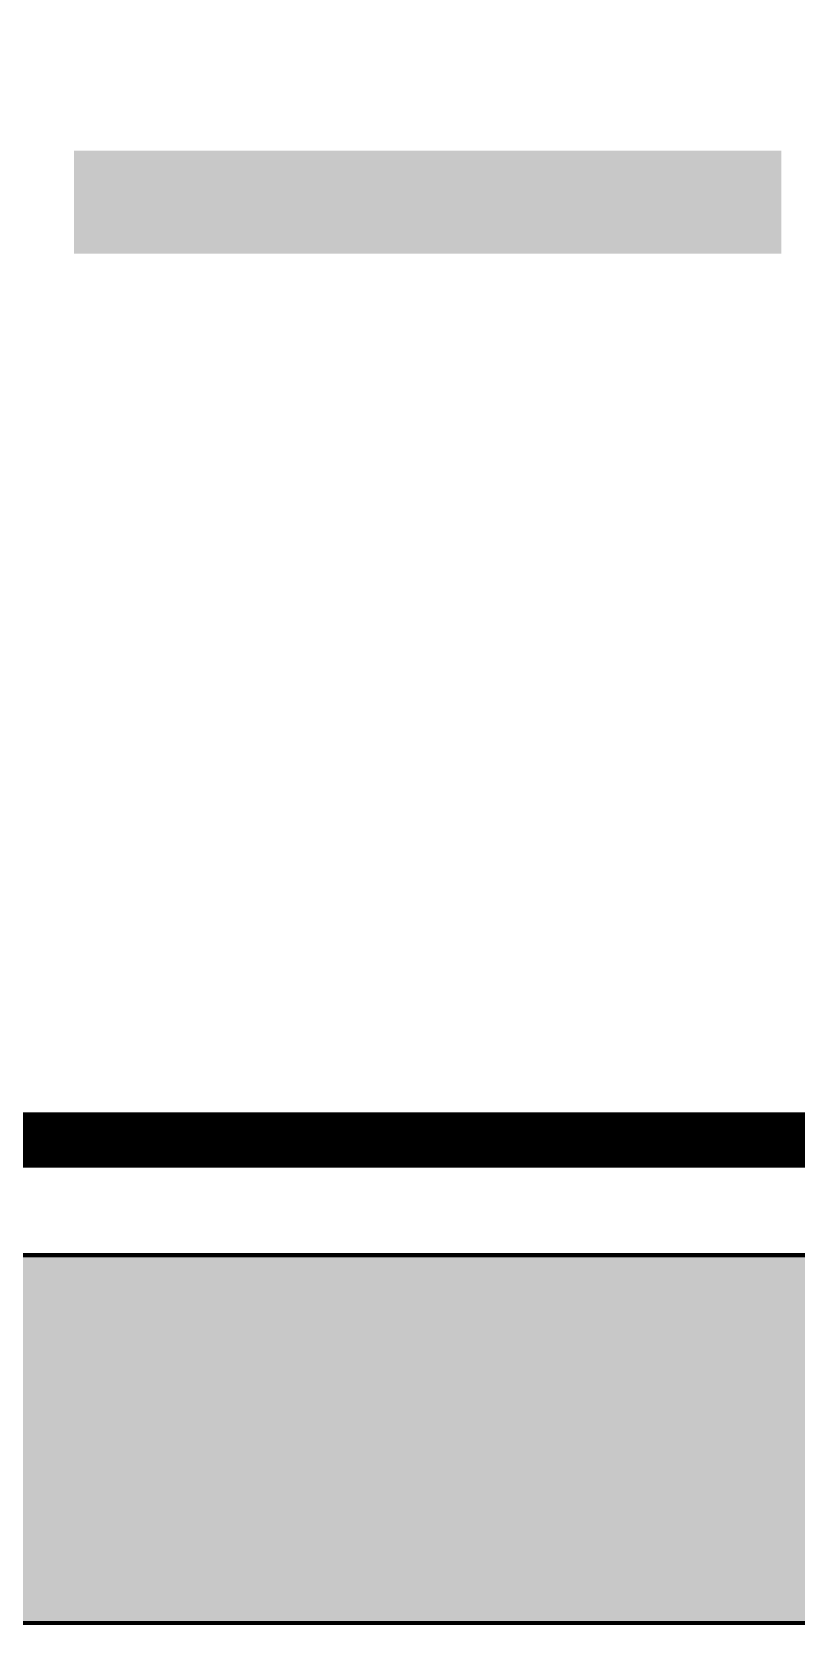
# Model space of a CAD drawing. Header units: millimetres. Extents: x -116965 to 323937, y 291661 to 566926.
# Drawn here: x -48842.7 to -48635.3, y 328239.9 to 328672 of the extents above; entities that cross this region are included whole.
import ezdxf

# ---------------------------------------------------------------- set-up
doc = ezdxf.new("R2010")
doc.units = ezdxf.units.MM
doc.layers.get('0').update_dxf_attribs({"lineweight": 18})
doc.layers.add('C00-00-00', color=7, linetype='Continuous')
doc.layers.add('C34-3A-40', color=7, linetype='Continuous', true_color=0x343a40)
doc.layers.add('C62-64-69', color=7, linetype='Continuous', true_color=0x626469)

msp = doc.modelspace()

# ---------------------------------------------------------------- hatches: boundary and pattern name
at = {"layer": 'C00-00-00'}
h = msp.add_hatch(color=256, dxfattribs=at)
h.dxf.hatch_style = 2
h.paths.add_polyline_path([(-48831.262423, 328639.807486), (-48639.289223, 328639.807486), (-48639.289223, 328611.811392), (-48831.262423, 328611.811392)])
at = {"layer": 'C34-3A-40'}
h = msp.add_hatch(color=256, dxfattribs=at)
h.dxf.hatch_style = 2
h.paths.add_polyline_path([(-49331.192633, 328339.849361), (-48631.290343, 328339.849361), (-48631.290343, 328239.863317), (-49331.192633, 328239.863317)])
at = {"layer": 'C62-64-69'}
h = msp.add_hatch(color=256, dxfattribs=at)
h.dxf.hatch_style = 2
h.paths.add_polyline_path([(-48851.259633, 328330.850618), (-48819.264098, 328330.850618), (-48819.264098, 328323.851592), (-48851.259633, 328323.851592)])
h = msp.add_hatch(color=256, dxfattribs=at)
h.dxf.hatch_style = 2
h.paths.add_polyline_path([(-48851.259633, 328330.850618), (-48819.264098, 328330.850618), (-48819.264098, 328323.851592), (-48851.259633, 328323.851592)])
h = msp.add_hatch(color=256, dxfattribs=at)
h.dxf.hatch_style = 2
h.paths.add_polyline_path([(-48819.264098, 328330.850618), (-48787.268568, 328330.850618), (-48787.268568, 328323.851592), (-48819.264098, 328323.851592)])
h = msp.add_hatch(color=256, dxfattribs=at)
h.dxf.hatch_style = 2
h.paths.add_polyline_path([(-48819.264098, 328330.850618), (-48787.268568, 328330.850618), (-48787.268568, 328323.851592), (-48819.264098, 328323.851592)])
h = msp.add_hatch(color=256, dxfattribs=at)
h.dxf.hatch_style = 2
h.paths.add_polyline_path([(-48787.268568, 328330.850618), (-48755.273033, 328330.850618), (-48755.273033, 328323.851592), (-48787.268568, 328323.851592)])
h = msp.add_hatch(color=256, dxfattribs=at)
h.dxf.hatch_style = 2
h.paths.add_polyline_path([(-48787.268568, 328330.850618), (-48755.273033, 328330.850618), (-48755.273033, 328323.851592), (-48787.268568, 328323.851592)])
h = msp.add_hatch(color=256, dxfattribs=at)
h.dxf.hatch_style = 2
h.paths.add_polyline_path([(-48755.273033, 328330.850618), (-48723.277498, 328330.850618), (-48723.277498, 328323.851592), (-48755.273033, 328323.851592)])
h = msp.add_hatch(color=256, dxfattribs=at)
h.dxf.hatch_style = 2
h.paths.add_polyline_path([(-48723.277498, 328330.850618), (-48691.281968, 328330.850618), (-48691.281968, 328323.851592), (-48723.277498, 328323.851592)])
h = msp.add_hatch(color=256, dxfattribs=at)
h.dxf.hatch_style = 2
h.paths.add_polyline_path([(-48723.277498, 328330.850618), (-48691.281968, 328330.850618), (-48691.281968, 328323.851592), (-48723.277498, 328323.851592)])
h = msp.add_hatch(color=256, dxfattribs=at)
h.dxf.hatch_style = 2
h.paths.add_polyline_path([(-48691.281968, 328330.850618), (-48659.286433, 328330.850618), (-48659.286433, 328323.851592), (-48691.281968, 328323.851592)])
h = msp.add_hatch(color=256, dxfattribs=at)
h.dxf.hatch_style = 2
h.paths.add_polyline_path([(-48691.281968, 328330.850618), (-48659.286433, 328330.850618), (-48659.286433, 328323.851592), (-48691.281968, 328323.851592)])
h = msp.add_hatch(color=256, dxfattribs=at)
h.dxf.hatch_style = 2
h.paths.add_polyline_path([(-48659.286433, 328330.850618), (-48627.290898, 328330.850618), (-48627.290898, 328323.851592), (-48659.286433, 328323.851592)])
h = msp.add_hatch(color=256, dxfattribs=at)
h.dxf.hatch_style = 2
h.paths.add_polyline_path([(-48851.259633, 328323.851592), (-48819.264098, 328323.851592), (-48819.264098, 328321.851874), (-48851.259633, 328321.851874)])
h = msp.add_hatch(color=256, dxfattribs=at)
h.dxf.hatch_style = 2
h.paths.add_polyline_path([(-48851.259633, 328323.851592), (-48819.264098, 328323.851592), (-48819.264098, 328321.851874), (-48851.259633, 328321.851874)])
h = msp.add_hatch(color=256, dxfattribs=at)
h.dxf.hatch_style = 2
h.paths.add_polyline_path([(-48819.264098, 328323.851592), (-48787.268568, 328323.851592), (-48787.268568, 328321.851874), (-48819.264098, 328321.851874)])
h = msp.add_hatch(color=256, dxfattribs=at)
h.dxf.hatch_style = 2
h.paths.add_polyline_path([(-48819.264098, 328323.851592), (-48787.268568, 328323.851592), (-48787.268568, 328321.851874), (-48819.264098, 328321.851874)])
h = msp.add_hatch(color=256, dxfattribs=at)
h.dxf.hatch_style = 2
h.paths.add_polyline_path([(-48787.268568, 328323.851592), (-48755.273033, 328323.851592), (-48755.273033, 328321.851874), (-48787.268568, 328321.851874)])
h = msp.add_hatch(color=256, dxfattribs=at)
h.dxf.hatch_style = 2
h.paths.add_polyline_path([(-48787.268568, 328323.851592), (-48755.273033, 328323.851592), (-48755.273033, 328321.851874), (-48787.268568, 328321.851874)])
h = msp.add_hatch(color=256, dxfattribs=at)
h.dxf.hatch_style = 2
h.paths.add_polyline_path([(-48755.273033, 328323.851592), (-48723.277498, 328323.851592), (-48723.277498, 328321.851874), (-48755.273033, 328321.851874)])
h = msp.add_hatch(color=256, dxfattribs=at)
h.dxf.hatch_style = 2
h.paths.add_polyline_path([(-48723.277498, 328323.851592), (-48691.281968, 328323.851592), (-48691.281968, 328321.851874), (-48723.277498, 328321.851874)])
h = msp.add_hatch(color=256, dxfattribs=at)
h.dxf.hatch_style = 2
h.paths.add_polyline_path([(-48723.277498, 328323.851592), (-48691.281968, 328323.851592), (-48691.281968, 328321.851874), (-48723.277498, 328321.851874)])
h = msp.add_hatch(color=256, dxfattribs=at)
h.dxf.hatch_style = 2
h.paths.add_polyline_path([(-48691.281968, 328323.851592), (-48659.286433, 328323.851592), (-48659.286433, 328321.851874), (-48691.281968, 328321.851874)])
h = msp.add_hatch(color=256, dxfattribs=at)
h.dxf.hatch_style = 2
h.paths.add_polyline_path([(-48691.281968, 328323.851592), (-48659.286433, 328323.851592), (-48659.286433, 328321.851874), (-48691.281968, 328321.851874)])
h = msp.add_hatch(color=256, dxfattribs=at)
h.dxf.hatch_style = 2
h.paths.add_polyline_path([(-48659.286433, 328323.851592), (-48627.290898, 328323.851592), (-48627.290898, 328321.851874), (-48659.286433, 328321.851874)])
h = msp.add_hatch(color=256, dxfattribs=at)
h.dxf.hatch_style = 2
h.paths.add_polyline_path([(-48851.259633, 328321.851874), (-48819.264098, 328321.851874), (-48819.264098, 328314.852848), (-48851.259633, 328314.852848)])
h = msp.add_hatch(color=256, dxfattribs=at)
h.dxf.hatch_style = 2
h.paths.add_polyline_path([(-48851.259633, 328321.851874), (-48819.264098, 328321.851874), (-48819.264098, 328314.852848), (-48851.259633, 328314.852848)])
h = msp.add_hatch(color=256, dxfattribs=at)
h.dxf.hatch_style = 2
h.paths.add_polyline_path([(-48819.264098, 328321.851874), (-48787.268568, 328321.851874), (-48787.268568, 328314.852848), (-48819.264098, 328314.852848)])
h = msp.add_hatch(color=256, dxfattribs=at)
h.dxf.hatch_style = 2
h.paths.add_polyline_path([(-48819.264098, 328321.851874), (-48787.268568, 328321.851874), (-48787.268568, 328314.852848), (-48819.264098, 328314.852848)])
h = msp.add_hatch(color=256, dxfattribs=at)
h.dxf.hatch_style = 2
h.paths.add_polyline_path([(-48787.268568, 328321.851874), (-48755.273033, 328321.851874), (-48755.273033, 328314.852848), (-48787.268568, 328314.852848)])
h = msp.add_hatch(color=256, dxfattribs=at)
h.dxf.hatch_style = 2
h.paths.add_polyline_path([(-48787.268568, 328321.851874), (-48755.273033, 328321.851874), (-48755.273033, 328314.852848), (-48787.268568, 328314.852848)])
h = msp.add_hatch(color=256, dxfattribs=at)
h.dxf.hatch_style = 2
h.paths.add_polyline_path([(-48755.273033, 328321.851874), (-48723.277498, 328321.851874), (-48723.277498, 328314.852848), (-48755.273033, 328314.852848)])
h = msp.add_hatch(color=256, dxfattribs=at)
h.dxf.hatch_style = 2
h.paths.add_polyline_path([(-48723.277498, 328321.851874), (-48691.281968, 328321.851874), (-48691.281968, 328314.852848), (-48723.277498, 328314.852848)])
h = msp.add_hatch(color=256, dxfattribs=at)
h.dxf.hatch_style = 2
h.paths.add_polyline_path([(-48723.277498, 328321.851874), (-48691.281968, 328321.851874), (-48691.281968, 328314.852848), (-48723.277498, 328314.852848)])
h = msp.add_hatch(color=256, dxfattribs=at)
h.dxf.hatch_style = 2
h.paths.add_polyline_path([(-48691.281968, 328321.851874), (-48659.286433, 328321.851874), (-48659.286433, 328314.852848), (-48691.281968, 328314.852848)])
h = msp.add_hatch(color=256, dxfattribs=at)
h.dxf.hatch_style = 2
h.paths.add_polyline_path([(-48691.281968, 328321.851874), (-48659.286433, 328321.851874), (-48659.286433, 328314.852848), (-48691.281968, 328314.852848)])
h = msp.add_hatch(color=256, dxfattribs=at)
h.dxf.hatch_style = 2
h.paths.add_polyline_path([(-48659.286433, 328321.851874), (-48627.290898, 328321.851874), (-48627.290898, 328314.852848), (-48659.286433, 328314.852848)])
h = msp.add_hatch(color=256, dxfattribs=at)
h.dxf.hatch_style = 2
h.paths.add_polyline_path([(-48851.259633, 328314.852848), (-48819.264098, 328314.852848), (-48819.264098, 328312.85313), (-48851.259633, 328312.85313)])
h = msp.add_hatch(color=256, dxfattribs=at)
h.dxf.hatch_style = 2
h.paths.add_polyline_path([(-48851.259633, 328314.852848), (-48819.264098, 328314.852848), (-48819.264098, 328312.85313), (-48851.259633, 328312.85313)])
h = msp.add_hatch(color=256, dxfattribs=at)
h.dxf.hatch_style = 2
h.paths.add_polyline_path([(-48819.264098, 328314.852848), (-48787.268568, 328314.852848), (-48787.268568, 328312.85313), (-48819.264098, 328312.85313)])
h = msp.add_hatch(color=256, dxfattribs=at)
h.dxf.hatch_style = 2
h.paths.add_polyline_path([(-48819.264098, 328314.852848), (-48787.268568, 328314.852848), (-48787.268568, 328312.85313), (-48819.264098, 328312.85313)])
h = msp.add_hatch(color=256, dxfattribs=at)
h.dxf.hatch_style = 2
h.paths.add_polyline_path([(-48787.268568, 328314.852848), (-48755.273033, 328314.852848), (-48755.273033, 328312.85313), (-48787.268568, 328312.85313)])
h = msp.add_hatch(color=256, dxfattribs=at)
h.dxf.hatch_style = 2
h.paths.add_polyline_path([(-48787.268568, 328314.852848), (-48755.273033, 328314.852848), (-48755.273033, 328312.85313), (-48787.268568, 328312.85313)])
h = msp.add_hatch(color=256, dxfattribs=at)
h.dxf.hatch_style = 2
h.paths.add_polyline_path([(-48755.273033, 328314.852848), (-48723.277498, 328314.852848), (-48723.277498, 328312.85313), (-48755.273033, 328312.85313)])
h = msp.add_hatch(color=256, dxfattribs=at)
h.dxf.hatch_style = 2
h.paths.add_polyline_path([(-48723.277498, 328314.852848), (-48691.281968, 328314.852848), (-48691.281968, 328312.85313), (-48723.277498, 328312.85313)])
h = msp.add_hatch(color=256, dxfattribs=at)
h.dxf.hatch_style = 2
h.paths.add_polyline_path([(-48723.277498, 328314.852848), (-48691.281968, 328314.852848), (-48691.281968, 328312.85313), (-48723.277498, 328312.85313)])
h = msp.add_hatch(color=256, dxfattribs=at)
h.dxf.hatch_style = 2
h.paths.add_polyline_path([(-48691.281968, 328314.852848), (-48659.286433, 328314.852848), (-48659.286433, 328312.85313), (-48691.281968, 328312.85313)])
h = msp.add_hatch(color=256, dxfattribs=at)
h.dxf.hatch_style = 2
h.paths.add_polyline_path([(-48691.281968, 328314.852848), (-48659.286433, 328314.852848), (-48659.286433, 328312.85313), (-48691.281968, 328312.85313)])
h = msp.add_hatch(color=256, dxfattribs=at)
h.dxf.hatch_style = 2
h.paths.add_polyline_path([(-48659.286433, 328314.852848), (-48627.290898, 328314.852848), (-48627.290898, 328312.85313), (-48659.286433, 328312.85313)])
h = msp.add_hatch(color=256, dxfattribs=at)
h.dxf.hatch_style = 2
h.paths.add_polyline_path([(-48851.259633, 328312.85313), (-48819.264098, 328312.85313), (-48819.264098, 328305.854105), (-48851.259633, 328305.854105)])
h = msp.add_hatch(color=256, dxfattribs=at)
h.dxf.hatch_style = 2
h.paths.add_polyline_path([(-48851.259633, 328312.85313), (-48819.264098, 328312.85313), (-48819.264098, 328305.854105), (-48851.259633, 328305.854105)])
h = msp.add_hatch(color=256, dxfattribs=at)
h.dxf.hatch_style = 2
h.paths.add_polyline_path([(-48819.264098, 328312.85313), (-48787.268568, 328312.85313), (-48787.268568, 328305.854105), (-48819.264098, 328305.854105)])
h = msp.add_hatch(color=256, dxfattribs=at)
h.dxf.hatch_style = 2
h.paths.add_polyline_path([(-48819.264098, 328312.85313), (-48787.268568, 328312.85313), (-48787.268568, 328305.854105), (-48819.264098, 328305.854105)])
h = msp.add_hatch(color=256, dxfattribs=at)
h.dxf.hatch_style = 2
h.paths.add_polyline_path([(-48787.268568, 328312.85313), (-48755.273033, 328312.85313), (-48755.273033, 328305.854105), (-48787.268568, 328305.854105)])
h = msp.add_hatch(color=256, dxfattribs=at)
h.dxf.hatch_style = 2
h.paths.add_polyline_path([(-48787.268568, 328312.85313), (-48755.273033, 328312.85313), (-48755.273033, 328305.854105), (-48787.268568, 328305.854105)])
h = msp.add_hatch(color=256, dxfattribs=at)
h.dxf.hatch_style = 2
h.paths.add_polyline_path([(-48755.273033, 328312.85313), (-48723.277498, 328312.85313), (-48723.277498, 328305.854105), (-48755.273033, 328305.854105)])
h = msp.add_hatch(color=256, dxfattribs=at)
h.dxf.hatch_style = 2
h.paths.add_polyline_path([(-48723.277498, 328312.85313), (-48691.281968, 328312.85313), (-48691.281968, 328305.854105), (-48723.277498, 328305.854105)])
h = msp.add_hatch(color=256, dxfattribs=at)
h.dxf.hatch_style = 2
h.paths.add_polyline_path([(-48723.277498, 328312.85313), (-48691.281968, 328312.85313), (-48691.281968, 328305.854105), (-48723.277498, 328305.854105)])
h = msp.add_hatch(color=256, dxfattribs=at)
h.dxf.hatch_style = 2
h.paths.add_polyline_path([(-48691.281968, 328312.85313), (-48659.286433, 328312.85313), (-48659.286433, 328305.854105), (-48691.281968, 328305.854105)])
h = msp.add_hatch(color=256, dxfattribs=at)
h.dxf.hatch_style = 2
h.paths.add_polyline_path([(-48691.281968, 328312.85313), (-48659.286433, 328312.85313), (-48659.286433, 328305.854105), (-48691.281968, 328305.854105)])
h = msp.add_hatch(color=256, dxfattribs=at)
h.dxf.hatch_style = 2
h.paths.add_polyline_path([(-48659.286433, 328312.85313), (-48627.290898, 328312.85313), (-48627.290898, 328305.854105), (-48659.286433, 328305.854105)])
h = msp.add_hatch(color=256, dxfattribs=at)
h.dxf.hatch_style = 2
h.paths.add_polyline_path([(-48851.259633, 328305.854105), (-48819.264098, 328305.854105), (-48819.264098, 328303.854386), (-48851.259633, 328303.854386)])
h = msp.add_hatch(color=256, dxfattribs=at)
h.dxf.hatch_style = 2
h.paths.add_polyline_path([(-48851.259633, 328305.854105), (-48819.264098, 328305.854105), (-48819.264098, 328303.854386), (-48851.259633, 328303.854386)])
h = msp.add_hatch(color=256, dxfattribs=at)
h.dxf.hatch_style = 2
h.paths.add_polyline_path([(-48819.264098, 328305.854105), (-48787.268568, 328305.854105), (-48787.268568, 328303.854386), (-48819.264098, 328303.854386)])
h = msp.add_hatch(color=256, dxfattribs=at)
h.dxf.hatch_style = 2
h.paths.add_polyline_path([(-48819.264098, 328305.854105), (-48787.268568, 328305.854105), (-48787.268568, 328303.854386), (-48819.264098, 328303.854386)])
h = msp.add_hatch(color=256, dxfattribs=at)
h.dxf.hatch_style = 2
h.paths.add_polyline_path([(-48787.268568, 328305.854105), (-48755.273033, 328305.854105), (-48755.273033, 328303.854386), (-48787.268568, 328303.854386)])
h = msp.add_hatch(color=256, dxfattribs=at)
h.dxf.hatch_style = 2
h.paths.add_polyline_path([(-48787.268568, 328305.854105), (-48755.273033, 328305.854105), (-48755.273033, 328303.854386), (-48787.268568, 328303.854386)])
h = msp.add_hatch(color=256, dxfattribs=at)
h.dxf.hatch_style = 2
h.paths.add_polyline_path([(-48755.273033, 328305.854105), (-48723.277498, 328305.854105), (-48723.277498, 328303.854386), (-48755.273033, 328303.854386)])
h = msp.add_hatch(color=256, dxfattribs=at)
h.dxf.hatch_style = 2
h.paths.add_polyline_path([(-48723.277498, 328305.854105), (-48691.281968, 328305.854105), (-48691.281968, 328303.854386), (-48723.277498, 328303.854386)])
h = msp.add_hatch(color=256, dxfattribs=at)
h.dxf.hatch_style = 2
h.paths.add_polyline_path([(-48723.277498, 328305.854105), (-48691.281968, 328305.854105), (-48691.281968, 328303.854386), (-48723.277498, 328303.854386)])
h = msp.add_hatch(color=256, dxfattribs=at)
h.dxf.hatch_style = 2
h.paths.add_polyline_path([(-48691.281968, 328305.854105), (-48659.286433, 328305.854105), (-48659.286433, 328303.854386), (-48691.281968, 328303.854386)])
h = msp.add_hatch(color=256, dxfattribs=at)
h.dxf.hatch_style = 2
h.paths.add_polyline_path([(-48691.281968, 328305.854105), (-48659.286433, 328305.854105), (-48659.286433, 328303.854386), (-48691.281968, 328303.854386)])
h = msp.add_hatch(color=256, dxfattribs=at)
h.dxf.hatch_style = 2
h.paths.add_polyline_path([(-48659.286433, 328305.854105), (-48627.290898, 328305.854105), (-48627.290898, 328303.854386), (-48659.286433, 328303.854386)])
h = msp.add_hatch(color=256, dxfattribs=at)
h.dxf.hatch_style = 2
h.paths.add_polyline_path([(-48851.259633, 328303.854386), (-48819.264098, 328303.854386), (-48819.264098, 328296.855361), (-48851.259633, 328296.855361)])
h = msp.add_hatch(color=256, dxfattribs=at)
h.dxf.hatch_style = 2
h.paths.add_polyline_path([(-48851.259633, 328303.854386), (-48819.264098, 328303.854386), (-48819.264098, 328296.855361), (-48851.259633, 328296.855361)])
h = msp.add_hatch(color=256, dxfattribs=at)
h.dxf.hatch_style = 2
h.paths.add_polyline_path([(-48819.264098, 328303.854386), (-48787.268568, 328303.854386), (-48787.268568, 328296.855361), (-48819.264098, 328296.855361)])
h = msp.add_hatch(color=256, dxfattribs=at)
h.dxf.hatch_style = 2
h.paths.add_polyline_path([(-48819.264098, 328303.854386), (-48787.268568, 328303.854386), (-48787.268568, 328296.855361), (-48819.264098, 328296.855361)])
h = msp.add_hatch(color=256, dxfattribs=at)
h.dxf.hatch_style = 2
h.paths.add_polyline_path([(-48787.268568, 328303.854386), (-48755.273033, 328303.854386), (-48755.273033, 328296.855361), (-48787.268568, 328296.855361)])
h = msp.add_hatch(color=256, dxfattribs=at)
h.dxf.hatch_style = 2
h.paths.add_polyline_path([(-48787.268568, 328303.854386), (-48755.273033, 328303.854386), (-48755.273033, 328296.855361), (-48787.268568, 328296.855361)])
h = msp.add_hatch(color=256, dxfattribs=at)
h.dxf.hatch_style = 2
h.paths.add_polyline_path([(-48755.273033, 328303.854386), (-48723.277498, 328303.854386), (-48723.277498, 328296.855361), (-48755.273033, 328296.855361)])
h = msp.add_hatch(color=256, dxfattribs=at)
h.dxf.hatch_style = 2
h.paths.add_polyline_path([(-48723.277498, 328303.854386), (-48691.281968, 328303.854386), (-48691.281968, 328296.855361), (-48723.277498, 328296.855361)])
h = msp.add_hatch(color=256, dxfattribs=at)
h.dxf.hatch_style = 2
h.paths.add_polyline_path([(-48723.277498, 328303.854386), (-48691.281968, 328303.854386), (-48691.281968, 328296.855361), (-48723.277498, 328296.855361)])
h = msp.add_hatch(color=256, dxfattribs=at)
h.dxf.hatch_style = 2
h.paths.add_polyline_path([(-48691.281968, 328303.854386), (-48659.286433, 328303.854386), (-48659.286433, 328296.855361), (-48691.281968, 328296.855361)])
h = msp.add_hatch(color=256, dxfattribs=at)
h.dxf.hatch_style = 2
h.paths.add_polyline_path([(-48691.281968, 328303.854386), (-48659.286433, 328303.854386), (-48659.286433, 328296.855361), (-48691.281968, 328296.855361)])
h = msp.add_hatch(color=256, dxfattribs=at)
h.dxf.hatch_style = 2
h.paths.add_polyline_path([(-48659.286433, 328303.854386), (-48627.290898, 328303.854386), (-48627.290898, 328296.855361), (-48659.286433, 328296.855361)])
h = msp.add_hatch(color=256, dxfattribs=at)
h.dxf.hatch_style = 2
h.paths.add_polyline_path([(-48851.259633, 328296.855361), (-48819.264098, 328296.855361), (-48819.264098, 328294.855643), (-48851.259633, 328294.855643)])
h = msp.add_hatch(color=256, dxfattribs=at)
h.dxf.hatch_style = 2
h.paths.add_polyline_path([(-48851.259633, 328296.855361), (-48819.264098, 328296.855361), (-48819.264098, 328294.855643), (-48851.259633, 328294.855643)])
h = msp.add_hatch(color=256, dxfattribs=at)
h.dxf.hatch_style = 2
h.paths.add_polyline_path([(-48851.259633, 328294.855643), (-48819.264098, 328294.855643), (-48819.264098, 328287.856617), (-48851.259633, 328287.856617)])
h = msp.add_hatch(color=256, dxfattribs=at)
h.dxf.hatch_style = 2
h.paths.add_polyline_path([(-48851.259633, 328294.855643), (-48819.264098, 328294.855643), (-48819.264098, 328287.856617), (-48851.259633, 328287.856617)])
h = msp.add_hatch(color=256, dxfattribs=at)
h.dxf.hatch_style = 2
h.paths.add_polyline_path([(-48819.264098, 328296.855361), (-48787.268568, 328296.855361), (-48787.268568, 328294.855643), (-48819.264098, 328294.855643)])
h = msp.add_hatch(color=256, dxfattribs=at)
h.dxf.hatch_style = 2
h.paths.add_polyline_path([(-48819.264098, 328296.855361), (-48787.268568, 328296.855361), (-48787.268568, 328294.855643), (-48819.264098, 328294.855643)])
h = msp.add_hatch(color=256, dxfattribs=at)
h.dxf.hatch_style = 2
h.paths.add_polyline_path([(-48819.264098, 328294.855643), (-48787.268568, 328294.855643), (-48787.268568, 328287.856617), (-48819.264098, 328287.856617)])
h = msp.add_hatch(color=256, dxfattribs=at)
h.dxf.hatch_style = 2
h.paths.add_polyline_path([(-48819.264098, 328294.855643), (-48787.268568, 328294.855643), (-48787.268568, 328287.856617), (-48819.264098, 328287.856617)])
h = msp.add_hatch(color=256, dxfattribs=at)
h.dxf.hatch_style = 2
h.paths.add_polyline_path([(-48787.268568, 328296.855361), (-48755.273033, 328296.855361), (-48755.273033, 328294.855643), (-48787.268568, 328294.855643)])
h = msp.add_hatch(color=256, dxfattribs=at)
h.dxf.hatch_style = 2
h.paths.add_polyline_path([(-48787.268568, 328296.855361), (-48755.273033, 328296.855361), (-48755.273033, 328294.855643), (-48787.268568, 328294.855643)])
h = msp.add_hatch(color=256, dxfattribs=at)
h.dxf.hatch_style = 2
h.paths.add_polyline_path([(-48787.268568, 328294.855643), (-48755.273033, 328294.855643), (-48755.273033, 328287.856617), (-48787.268568, 328287.856617)])
h = msp.add_hatch(color=256, dxfattribs=at)
h.dxf.hatch_style = 2
h.paths.add_polyline_path([(-48787.268568, 328294.855643), (-48755.273033, 328294.855643), (-48755.273033, 328287.856617), (-48787.268568, 328287.856617)])
h = msp.add_hatch(color=256, dxfattribs=at)
h.dxf.hatch_style = 2
h.paths.add_polyline_path([(-48755.273033, 328296.855361), (-48723.277498, 328296.855361), (-48723.277498, 328294.855643), (-48755.273033, 328294.855643)])
h = msp.add_hatch(color=256, dxfattribs=at)
h.dxf.hatch_style = 2
h.paths.add_polyline_path([(-48755.273033, 328294.855643), (-48723.277498, 328294.855643), (-48723.277498, 328287.856617), (-48755.273033, 328287.856617)])
h = msp.add_hatch(color=256, dxfattribs=at)
h.dxf.hatch_style = 2
h.paths.add_polyline_path([(-48723.277498, 328296.855361), (-48691.281968, 328296.855361), (-48691.281968, 328294.855643), (-48723.277498, 328294.855643)])
h = msp.add_hatch(color=256, dxfattribs=at)
h.dxf.hatch_style = 2
h.paths.add_polyline_path([(-48723.277498, 328296.855361), (-48691.281968, 328296.855361), (-48691.281968, 328294.855643), (-48723.277498, 328294.855643)])
h = msp.add_hatch(color=256, dxfattribs=at)
h.dxf.hatch_style = 2
h.paths.add_polyline_path([(-48723.277498, 328294.855643), (-48691.281968, 328294.855643), (-48691.281968, 328287.856617), (-48723.277498, 328287.856617)])
h = msp.add_hatch(color=256, dxfattribs=at)
h.dxf.hatch_style = 2
h.paths.add_polyline_path([(-48723.277498, 328294.855643), (-48691.281968, 328294.855643), (-48691.281968, 328287.856617), (-48723.277498, 328287.856617)])
h = msp.add_hatch(color=256, dxfattribs=at)
h.dxf.hatch_style = 2
h.paths.add_polyline_path([(-48691.281968, 328296.855361), (-48659.286433, 328296.855361), (-48659.286433, 328294.855643), (-48691.281968, 328294.855643)])
h = msp.add_hatch(color=256, dxfattribs=at)
h.dxf.hatch_style = 2
h.paths.add_polyline_path([(-48691.281968, 328296.855361), (-48659.286433, 328296.855361), (-48659.286433, 328294.855643), (-48691.281968, 328294.855643)])
h = msp.add_hatch(color=256, dxfattribs=at)
h.dxf.hatch_style = 2
h.paths.add_polyline_path([(-48691.281968, 328294.855643), (-48659.286433, 328294.855643), (-48659.286433, 328287.856617), (-48691.281968, 328287.856617)])
h = msp.add_hatch(color=256, dxfattribs=at)
h.dxf.hatch_style = 2
h.paths.add_polyline_path([(-48691.281968, 328294.855643), (-48659.286433, 328294.855643), (-48659.286433, 328287.856617), (-48691.281968, 328287.856617)])
h = msp.add_hatch(color=256, dxfattribs=at)
h.dxf.hatch_style = 2
h.paths.add_polyline_path([(-48659.286433, 328296.855361), (-48627.290898, 328296.855361), (-48627.290898, 328294.855643), (-48659.286433, 328294.855643)])
h = msp.add_hatch(color=256, dxfattribs=at)
h.dxf.hatch_style = 2
h.paths.add_polyline_path([(-48659.286433, 328294.855643), (-48627.290898, 328294.855643), (-48627.290898, 328287.856617), (-48659.286433, 328287.856617)])
h = msp.add_hatch(color=256, dxfattribs=at)
h.dxf.hatch_style = 2
h.paths.add_polyline_path([(-48851.259633, 328287.856617), (-48819.264098, 328287.856617), (-48819.264098, 328285.856899), (-48851.259633, 328285.856899)])
h = msp.add_hatch(color=256, dxfattribs=at)
h.dxf.hatch_style = 2
h.paths.add_polyline_path([(-48851.259633, 328287.856617), (-48819.264098, 328287.856617), (-48819.264098, 328285.856899), (-48851.259633, 328285.856899)])
h = msp.add_hatch(color=256, dxfattribs=at)
h.dxf.hatch_style = 2
h.paths.add_polyline_path([(-48819.264098, 328287.856617), (-48787.268568, 328287.856617), (-48787.268568, 328285.856899), (-48819.264098, 328285.856899)])
h = msp.add_hatch(color=256, dxfattribs=at)
h.dxf.hatch_style = 2
h.paths.add_polyline_path([(-48819.264098, 328287.856617), (-48787.268568, 328287.856617), (-48787.268568, 328285.856899), (-48819.264098, 328285.856899)])
h = msp.add_hatch(color=256, dxfattribs=at)
h.dxf.hatch_style = 2
h.paths.add_polyline_path([(-48787.268568, 328287.856617), (-48755.273033, 328287.856617), (-48755.273033, 328285.856899), (-48787.268568, 328285.856899)])
h = msp.add_hatch(color=256, dxfattribs=at)
h.dxf.hatch_style = 2
h.paths.add_polyline_path([(-48787.268568, 328287.856617), (-48755.273033, 328287.856617), (-48755.273033, 328285.856899), (-48787.268568, 328285.856899)])
h = msp.add_hatch(color=256, dxfattribs=at)
h.dxf.hatch_style = 2
h.paths.add_polyline_path([(-48755.273033, 328287.856617), (-48723.277498, 328287.856617), (-48723.277498, 328285.856899), (-48755.273033, 328285.856899)])
h = msp.add_hatch(color=256, dxfattribs=at)
h.dxf.hatch_style = 2
h.paths.add_polyline_path([(-48723.277498, 328287.856617), (-48691.281968, 328287.856617), (-48691.281968, 328285.856899), (-48723.277498, 328285.856899)])
h = msp.add_hatch(color=256, dxfattribs=at)
h.dxf.hatch_style = 2
h.paths.add_polyline_path([(-48723.277498, 328287.856617), (-48691.281968, 328287.856617), (-48691.281968, 328285.856899), (-48723.277498, 328285.856899)])
h = msp.add_hatch(color=256, dxfattribs=at)
h.dxf.hatch_style = 2
h.paths.add_polyline_path([(-48691.281968, 328287.856617), (-48659.286433, 328287.856617), (-48659.286433, 328285.856899), (-48691.281968, 328285.856899)])
h = msp.add_hatch(color=256, dxfattribs=at)
h.dxf.hatch_style = 2
h.paths.add_polyline_path([(-48691.281968, 328287.856617), (-48659.286433, 328287.856617), (-48659.286433, 328285.856899), (-48691.281968, 328285.856899)])
h = msp.add_hatch(color=256, dxfattribs=at)
h.dxf.hatch_style = 2
h.paths.add_polyline_path([(-48659.286433, 328287.856617), (-48627.290898, 328287.856617), (-48627.290898, 328285.856899), (-48659.286433, 328285.856899)])

# ---------------------------------------------------------------- linework, layer by layer
at = {"color": 1, "lineweight": -3, "ltscale": 5, "const_width": 15}
msp.add_lwpolyline([(-49182.400662, 328371.063101), (-47019.613368, 328371.063101), (-47019.613368, 329439.184138), (-46131.639302, 329439.184138)], dxfattribs=at)
at = {"layer": 'C00-00-00', "lineweight": 211}
for points in [[(-49331.192633, 330439.556236), (-48631.290343, 330439.556236), (-48631.290343, 328239.863317), (-49331.192633, 328239.863317)], [(-49331.192633, 328339.849361), (-48631.290343, 328339.849361), (-48631.290343, 328239.863317), (-49331.192633, 328239.863317)]]:
    msp.add_lwpolyline(points, close=True, dxfattribs=at)
at = {"layer": 'C00-00-00', "lineweight": 100}
msp.add_lwpolyline([(-49331.192633, 330339.570192), (-48631.290343, 330339.570192), (-48631.290343, 328339.849361), (-49331.192633, 328339.849361)], close=True, dxfattribs=at)

doc.saveas('drawing.dxf')
